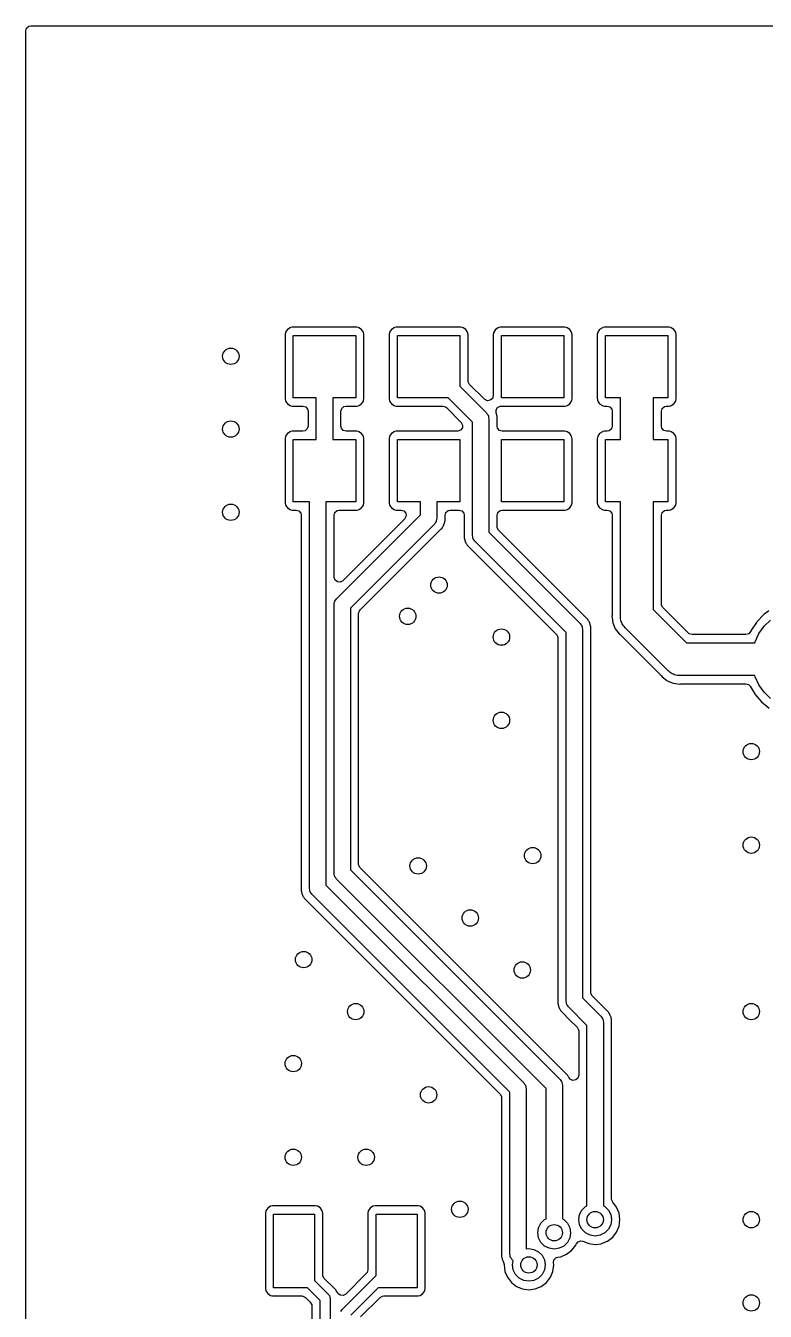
# Model space of a CAD drawing. Extents: x 0 to 2.91, y 0 to 4.33.
# Drawn here: x 0.003 to 0.713, y 3.093 to 4.329 of the extents above; entities that cross this region are included whole.
import ezdxf

# ---------------------------------------------------------------- set-up
doc = ezdxf.new("R2010")
doc.units = 0
doc.header["$MEASUREMENT"] = 0
doc.layers.add('BLACK', color=7, linetype='CONTINUOUS')

msp = doc.modelspace()

# ---------------------------------------------------------------- linework, layer by layer
at = {"layer": 'BLACK', "linetype": 'CONTINUOUS'}
for p, q in [((0.002953, 4.3237), (0.00374, 4.32638)), ((0.00374, 4.32638), (0.005853, 4.32821)), ((0.005853, 4.32821), (0.007913, 4.32866)), ((0.007913, 4.32866), (1.48815, 4.32866)), ((0.002953, 0.008819), (0.002953, 4.3237)), ((0.252564, 4.03399), (0.252106, 4.03168)), ((0.252106, 4.03168), (0.252106, 3.97013)), ((0.254309, 4.0366), (0.252564, 4.03399)), ((0.25692, 4.03834), (0.254309, 4.0366)), ((0.257399, 4.03844), (0.25692, 4.03834)), ((0.258984, 4.03875), (0.257399, 4.03844)), ((0.257399, 4.03844), (0.257399, 4.03844)), ((0.259223, 4.0388), (0.258984, 4.03875)), ((0.320777, 4.0388), (0.259223, 4.0388)), ((0.26, 3.97091), (0.26, 4.03091)), ((0.26, 4.03091), (0.32, 4.03091)), ((0.32, 4.03091), (0.32, 3.97091)), ((0.321016, 4.03875), (0.320777, 4.0388)), ((0.322601, 4.03844), (0.321016, 4.03875)), ((0.32308, 4.03834), (0.322601, 4.03844)), ((0.322601, 4.03844), (0.322601, 4.03844)), ((0.325691, 4.0366), (0.32308, 4.03834)), ((0.327436, 4.03399), (0.325691, 4.0366)), ((0.327894, 4.03168), (0.327436, 4.03399)), ((0.327894, 3.97013), (0.327894, 4.03168)), ((0.352564, 4.03399), (0.352106, 4.03168)), ((0.352106, 4.03168), (0.352106, 3.97013)), ((0.354309, 4.0366), (0.352564, 4.03399)), ((0.35692, 4.03834), (0.354309, 4.0366)), ((0.357399, 4.03844), (0.35692, 4.03834)), ((0.358984, 4.03875), (0.357399, 4.03844)), ((0.357399, 4.03844), (0.357399, 4.03844)), ((0.359223, 4.0388), (0.358984, 4.03875)), ((0.420777, 4.0388), (0.359223, 4.0388)), ((0.36, 3.97091), (0.36, 4.03091)), ((0.36, 4.03091), (0.42, 4.03091)), ((0.42, 4.03091), (0.42, 3.98204)), ((0.421016, 4.03875), (0.420777, 4.0388)), ((0.422601, 4.03844), (0.421016, 4.03875)), ((0.42308, 4.03834), (0.422601, 4.03844)), ((0.422601, 4.03844), (0.422601, 4.03844)), ((0.425691, 4.0366), (0.42308, 4.03834)), ((0.427436, 4.03399), (0.425691, 4.0366)), ((0.427894, 4.03168), (0.427436, 4.03399)), ((0.427894, 3.98737), (0.427894, 4.03168)), ((0.452564, 4.03399), (0.452106, 4.03168)), ((0.452106, 4.03168), (0.452106, 3.97307)), ((0.454309, 4.0366), (0.452564, 4.03399)), ((0.45692, 4.03834), (0.454309, 4.0366)), ((0.457399, 4.03844), (0.45692, 4.03834)), ((0.458984, 4.03875), (0.457399, 4.03844)), ((0.457399, 4.03844), (0.457399, 4.03844)), ((0.459223, 4.0388), (0.458984, 4.03875)), ((0.520777, 4.0388), (0.459223, 4.0388)), ((0.46, 3.97091), (0.46, 4.03091)), ((0.46, 4.03091), (0.52, 4.03091)), ((0.52, 4.03091), (0.52, 3.97091)), ((0.521016, 4.03875), (0.520777, 4.0388)), ((0.522601, 4.03844), (0.521016, 4.03875)), ((0.52308, 4.03834), (0.522601, 4.03844)), ((0.522601, 4.03844), (0.522601, 4.03844)), ((0.525691, 4.0366), (0.52308, 4.03834)), ((0.527436, 4.03399), (0.525691, 4.0366)), ((0.527894, 4.03168), (0.527436, 4.03399)), ((0.527894, 3.97013), (0.527894, 4.03168)), ((0.552564, 4.03399), (0.552106, 4.03168)), ((0.552106, 4.03168), (0.552106, 3.97013)), ((0.554309, 4.0366), (0.552564, 4.03399)), ((0.55692, 4.03834), (0.554309, 4.0366)), ((0.557399, 4.03844), (0.55692, 4.03834)), ((0.558984, 4.03875), (0.557399, 4.03844)), ((0.557399, 4.03844), (0.557399, 4.03844)), ((0.559223, 4.0388), (0.558984, 4.03875)), ((0.620777, 4.0388), (0.559223, 4.0388)), ((0.56, 3.97091), (0.56, 4.03091)), ((0.56, 4.03091), (0.62, 4.03091)), ((0.62, 4.03091), (0.62, 3.97091)), ((0.621016, 4.03875), (0.620777, 4.0388)), ((0.622601, 4.03844), (0.621016, 4.03875)), ((0.62308, 4.03834), (0.622601, 4.03844)), ((0.622601, 4.03844), (0.622601, 4.03844)), ((0.625691, 4.0366), (0.62308, 4.03834)), ((0.627436, 4.03399), (0.625691, 4.0366)), ((0.627894, 4.03168), (0.627436, 4.03399)), ((0.627894, 3.97013), (0.627894, 4.03168)), ((0.42, 3.98204), (0.445577, 3.95646)), ((0.428007, 3.98631), (0.427894, 3.98737)), ((0.429347, 3.98386), (0.428007, 3.98631)), ((0.443638, 3.96957), (0.429347, 3.98386)), ((0.252106, 3.97013), (0.252154, 3.96989)), ((0.252154, 3.96989), (0.252418, 3.96856)), ((0.252418, 3.96856), (0.252564, 3.96783)), ((0.252564, 3.96783), (0.254309, 3.96521)), ((0.282126, 3.97091), (0.26, 3.97091)), ((0.282126, 3.93091), (0.282126, 3.97091)), ((0.32, 3.97091), (0.297874, 3.97091)), ((0.297874, 3.97091), (0.297874, 3.93091)), ((0.325691, 3.96521), (0.327436, 3.96783)), ((0.327436, 3.96783), (0.327582, 3.96856)), ((0.327582, 3.96856), (0.327846, 3.96989)), ((0.327846, 3.96989), (0.327894, 3.97013)), ((0.352106, 3.97013), (0.352154, 3.96989)), ((0.352154, 3.96989), (0.352418, 3.96856)), ((0.352418, 3.96856), (0.352564, 3.96783)), ((0.352564, 3.96783), (0.354309, 3.96521)), ((0.408864, 3.97091), (0.36, 3.97091)), ((0.432126, 3.94764), (0.408864, 3.97091)), ((0.443897, 3.96933), (0.443638, 3.96957)), ((0.44644, 3.96816), (0.443897, 3.96933)), ((0.449206, 3.96856), (0.44644, 3.96816)), ((0.451319, 3.97039), (0.449206, 3.96856)), ((0.452106, 3.97307), (0.451319, 3.97039)), ((0.52, 3.97091), (0.46, 3.97091)), ((0.525691, 3.96521), (0.527436, 3.96783)), ((0.527436, 3.96783), (0.527582, 3.96856)), ((0.527582, 3.96856), (0.527846, 3.96989)), ((0.527846, 3.96989), (0.527894, 3.97013)), ((0.552106, 3.97013), (0.552154, 3.96989)), ((0.552154, 3.96989), (0.552418, 3.96856)), ((0.552418, 3.96856), (0.552564, 3.96783)), ((0.552564, 3.96783), (0.554309, 3.96521)), ((0.574252, 3.97091), (0.56, 3.97091)), ((0.574252, 3.93091), (0.574252, 3.97091)), ((0.62, 3.97091), (0.605748, 3.97091)), ((0.605748, 3.97091), (0.605748, 3.93091)), ((0.625691, 3.96521), (0.627436, 3.96783)), ((0.627436, 3.96783), (0.627582, 3.96856)), ((0.627582, 3.96856), (0.627846, 3.96989)), ((0.627846, 3.96989), (0.627894, 3.97013)), ((0.254309, 3.96521), (0.25692, 3.96347)), ((0.25692, 3.96347), (0.257399, 3.96337)), ((0.257399, 3.96337), (0.257399, 3.96337)), ((0.257399, 3.96337), (0.258984, 3.96306)), ((0.258984, 3.96306), (0.259223, 3.96301)), ((0.259223, 3.96301), (0.269272, 3.96301)), ((0.269272, 3.96301), (0.271954, 3.96222)), ((0.271954, 3.96222), (0.273784, 3.96011)), ((0.273784, 3.96011), (0.274232, 3.95805)), ((0.274232, 3.95805), (0.274232, 3.94376)), ((0.305768, 3.95805), (0.306555, 3.96073)), ((0.305768, 3.94376), (0.305768, 3.95805)), ((0.306555, 3.96073), (0.308668, 3.96256)), ((0.308668, 3.96256), (0.310728, 3.96301)), ((0.310728, 3.96301), (0.320777, 3.96301)), ((0.320777, 3.96301), (0.321016, 3.96306)), ((0.321016, 3.96306), (0.322601, 3.96337)), ((0.322601, 3.96337), (0.32308, 3.96347)), ((0.322601, 3.96337), (0.322601, 3.96337)), ((0.32308, 3.96347), (0.325691, 3.96521)), ((0.354309, 3.96521), (0.35692, 3.96347)), ((0.35692, 3.96347), (0.357399, 3.96337)), ((0.357399, 3.96337), (0.357399, 3.96337)), ((0.357399, 3.96337), (0.358984, 3.96306)), ((0.358984, 3.96306), (0.359223, 3.96301)), ((0.359223, 3.96301), (0.40354, 3.96301)), ((0.40354, 3.96301), (0.406222, 3.96222)), ((0.406222, 3.96222), (0.407048, 3.96156)), ((0.407048, 3.96156), (0.421339, 3.94727)), ((0.445577, 3.95646), (0.446276, 3.95535)), ((0.446276, 3.95535), (0.447095, 3.95432)), ((0.454818, 3.95931), (0.456261, 3.96171)), ((0.454898, 3.95652), (0.454818, 3.95931)), ((0.455006, 3.95619), (0.454898, 3.95652)), ((0.455183, 3.95584), (0.455006, 3.95619)), ((0.455244, 3.95545), (0.455183, 3.95584)), ((0.455318, 3.95498), (0.455244, 3.95545)), ((0.455244, 3.95545), (0.455244, 3.95545)), ((0.4555, 3.95423), (0.455318, 3.95498)), ((0.456261, 3.96171), (0.45877, 3.96294)), ((0.45877, 3.96294), (0.459616, 3.96301)), ((0.459616, 3.96301), (0.520777, 3.96301)), ((0.520777, 3.96301), (0.521016, 3.96306)), ((0.521016, 3.96306), (0.522601, 3.96337)), ((0.522601, 3.96337), (0.52308, 3.96347)), ((0.522601, 3.96337), (0.522601, 3.96337)), ((0.52308, 3.96347), (0.525691, 3.96521)), ((0.554309, 3.96521), (0.55692, 3.96347)), ((0.55692, 3.96347), (0.557399, 3.96337)), ((0.557399, 3.96337), (0.557399, 3.96337)), ((0.557399, 3.96337), (0.558984, 3.96306)), ((0.558984, 3.96306), (0.559223, 3.96301)), ((0.559223, 3.96301), (0.561398, 3.96301)), ((0.561398, 3.96301), (0.56408, 3.96222)), ((0.56408, 3.96222), (0.56591, 3.96011)), ((0.56591, 3.96011), (0.566358, 3.95805)), ((0.566358, 3.95805), (0.566358, 3.94376)), ((0.613642, 3.95805), (0.614429, 3.96073)), ((0.613642, 3.94376), (0.613642, 3.95805)), ((0.614429, 3.96073), (0.616542, 3.96256)), ((0.616542, 3.96256), (0.618602, 3.96301)), ((0.618602, 3.96301), (0.620777, 3.96301)), ((0.620777, 3.96301), (0.621016, 3.96306)), ((0.621016, 3.96306), (0.622601, 3.96337)), ((0.622601, 3.96337), (0.62308, 3.96347)), ((0.622601, 3.96337), (0.622601, 3.96337)), ((0.62308, 3.96347), (0.625691, 3.96521)), ((0.274232, 3.94376), (0.273445, 3.94108)), ((0.306216, 3.9417), (0.305768, 3.94376)), ((0.421339, 3.94727), (0.422679, 3.94481)), ((0.422679, 3.94481), (0.422479, 3.94203)), ((0.432126, 3.83856), (0.432126, 3.94764)), ((0.447095, 3.95432), (0.447196, 3.95388)), ((0.447196, 3.95388), (0.447436, 3.9535)), ((0.447436, 3.9535), (0.447582, 3.95219)), ((0.447582, 3.95219), (0.447874, 3.95091)), ((0.447874, 3.95091), (0.447874, 3.84183)), ((0.455647, 3.95377), (0.4555, 3.95423)), ((0.455768, 3.9534), (0.455647, 3.95377)), ((0.455647, 3.95377), (0.455647, 3.95377)), ((0.455768, 3.95215), (0.455768, 3.9534)), ((0.455768, 3.94376), (0.455768, 3.95215)), ((0.455768, 3.95215), (0.455768, 3.95215)), ((0.456216, 3.9417), (0.455768, 3.94376)), ((0.566358, 3.94376), (0.565571, 3.94108)), ((0.61409, 3.9417), (0.613642, 3.94376)), ((0.252564, 3.93399), (0.252106, 3.93168)), ((0.252106, 3.93168), (0.252106, 3.87013)), ((0.254309, 3.9366), (0.252564, 3.93399)), ((0.25692, 3.93834), (0.254309, 3.9366)), ((0.257399, 3.93844), (0.25692, 3.93834)), ((0.258984, 3.93875), (0.257399, 3.93844)), ((0.257399, 3.93844), (0.257399, 3.93844)), ((0.259223, 3.9388), (0.258984, 3.93875)), ((0.269272, 3.9388), (0.259223, 3.9388)), ((0.26, 3.87091), (0.26, 3.93091)), ((0.26, 3.93091), (0.282126, 3.93091)), ((0.271332, 3.93925), (0.269272, 3.9388)), ((0.273445, 3.94108), (0.271332, 3.93925)), ((0.297874, 3.93091), (0.32, 3.93091)), ((0.308046, 3.93959), (0.306216, 3.9417)), ((0.310728, 3.9388), (0.308046, 3.93959)), ((0.320777, 3.9388), (0.310728, 3.9388)), ((0.32, 3.93091), (0.32, 3.87091)), ((0.321016, 3.93875), (0.320777, 3.9388)), ((0.322601, 3.93844), (0.321016, 3.93875)), ((0.32308, 3.93834), (0.322601, 3.93844)), ((0.322601, 3.93844), (0.322601, 3.93844)), ((0.325691, 3.9366), (0.32308, 3.93834)), ((0.327436, 3.93399), (0.325691, 3.9366)), ((0.327894, 3.93168), (0.327436, 3.93399)), ((0.327894, 3.87013), (0.327894, 3.93168)), ((0.352564, 3.93399), (0.352106, 3.93168)), ((0.352106, 3.93168), (0.352106, 3.87013)), ((0.354309, 3.9366), (0.352564, 3.93399)), ((0.35692, 3.93834), (0.354309, 3.9366)), ((0.357399, 3.93844), (0.35692, 3.93834)), ((0.358984, 3.93875), (0.357399, 3.93844)), ((0.357399, 3.93844), (0.357399, 3.93844)), ((0.359223, 3.9388), (0.358984, 3.93875)), ((0.417831, 3.9388), (0.359223, 3.9388)), ((0.36, 3.87091), (0.36, 3.93091)), ((0.36, 3.93091), (0.42, 3.93091)), ((0.418185, 3.93881), (0.417831, 3.9388)), ((0.420804, 3.93979), (0.418185, 3.93881)), ((0.42, 3.93091), (0.42, 3.87091)), ((0.422479, 3.94203), (0.420804, 3.93979)), ((0.458046, 3.93959), (0.456216, 3.9417)), ((0.460728, 3.9388), (0.458046, 3.93959)), ((0.46, 3.87091), (0.46, 3.93091)), ((0.46, 3.93091), (0.52, 3.93091)), ((0.520777, 3.9388), (0.460728, 3.9388)), ((0.52, 3.93091), (0.52, 3.87091)), ((0.521016, 3.93875), (0.520777, 3.9388)), ((0.522601, 3.93844), (0.521016, 3.93875)), ((0.52308, 3.93834), (0.522601, 3.93844)), ((0.522601, 3.93844), (0.522601, 3.93844)), ((0.525691, 3.9366), (0.52308, 3.93834)), ((0.527436, 3.93399), (0.525691, 3.9366)), ((0.527894, 3.93168), (0.527436, 3.93399)), ((0.527894, 3.87013), (0.527894, 3.93168)), ((0.552564, 3.93399), (0.552106, 3.93168)), ((0.552106, 3.93168), (0.552106, 3.87013)), ((0.554309, 3.9366), (0.552564, 3.93399)), ((0.55692, 3.93834), (0.554309, 3.9366)), ((0.557399, 3.93844), (0.55692, 3.93834)), ((0.558984, 3.93875), (0.557399, 3.93844)), ((0.557399, 3.93844), (0.557399, 3.93844)), ((0.559223, 3.9388), (0.558984, 3.93875)), ((0.561398, 3.9388), (0.559223, 3.9388)), ((0.56, 3.87091), (0.56, 3.93091)), ((0.56, 3.93091), (0.574252, 3.93091)), ((0.563458, 3.93925), (0.561398, 3.9388)), ((0.565571, 3.94108), (0.563458, 3.93925)), ((0.605748, 3.93091), (0.62, 3.93091)), ((0.61592, 3.93959), (0.61409, 3.9417)), ((0.618602, 3.9388), (0.61592, 3.93959)), ((0.620777, 3.9388), (0.618602, 3.9388)), ((0.62, 3.93091), (0.62, 3.87091)), ((0.621016, 3.93875), (0.620777, 3.9388)), ((0.622601, 3.93844), (0.621016, 3.93875)), ((0.62308, 3.93834), (0.622601, 3.93844)), ((0.622601, 3.93844), (0.622601, 3.93844)), ((0.625691, 3.9366), (0.62308, 3.93834)), ((0.627436, 3.93399), (0.625691, 3.9366)), ((0.627894, 3.93168), (0.627436, 3.93399)), ((0.627894, 3.87013), (0.627894, 3.93168)), ((0.252106, 3.87013), (0.252564, 3.86783)), ((0.275512, 3.87091), (0.26, 3.87091)), ((0.275512, 3.49921), (0.275512, 3.87091)), ((0.32, 3.87091), (0.29126, 3.87091)), ((0.29126, 3.87091), (0.29126, 3.50247)), ((0.327436, 3.86783), (0.327894, 3.87013)), ((0.352106, 3.87013), (0.352564, 3.86783)), ((0.382126, 3.87091), (0.36, 3.87091)), ((0.382126, 3.85842), (0.382126, 3.87091)), ((0.42, 3.87091), (0.397874, 3.87091)), ((0.397874, 3.87091), (0.397874, 3.85514)), ((0.52, 3.87091), (0.46, 3.87091)), ((0.527436, 3.86783), (0.527894, 3.87013)), ((0.552106, 3.87013), (0.552564, 3.86783)), ((0.574252, 3.87091), (0.56, 3.87091)), ((0.574252, 3.76091), (0.574252, 3.87091)), ((0.62, 3.87091), (0.605748, 3.87091)), ((0.605748, 3.87091), (0.605748, 3.76743)), ((0.627436, 3.86783), (0.627894, 3.87013)), ((0.252564, 3.86783), (0.254309, 3.86521)), ((0.254309, 3.86521), (0.25692, 3.86347)), ((0.25692, 3.86347), (0.257399, 3.86337)), ((0.257399, 3.86337), (0.257399, 3.86337)), ((0.257399, 3.86337), (0.258984, 3.86306)), ((0.258984, 3.86306), (0.259223, 3.86301)), ((0.259223, 3.86301), (0.262657, 3.86301)), ((0.262657, 3.86301), (0.265339, 3.86222)), ((0.265339, 3.86222), (0.26717, 3.86011)), ((0.26717, 3.86011), (0.267618, 3.85805)), ((0.267618, 3.85805), (0.267618, 3.49671)), ((0.299153, 3.85805), (0.299941, 3.86073)), ((0.299153, 3.79859), (0.299153, 3.85805)), ((0.299941, 3.86073), (0.302053, 3.86256)), ((0.30144, 3.77773), (0.382126, 3.85842)), ((0.302053, 3.86256), (0.304114, 3.86301)), ((0.304114, 3.86301), (0.320777, 3.86301)), ((0.320777, 3.86301), (0.321016, 3.86306)), ((0.321016, 3.86306), (0.322601, 3.86337)), ((0.322601, 3.86337), (0.32308, 3.86347)), ((0.322601, 3.86337), (0.322601, 3.86337)), ((0.32308, 3.86347), (0.325691, 3.86521)), ((0.325691, 3.86521), (0.327436, 3.86783)), ((0.352564, 3.86783), (0.354309, 3.86521)), ((0.354309, 3.86521), (0.35692, 3.86347)), ((0.35692, 3.86347), (0.357399, 3.86337)), ((0.357399, 3.86337), (0.357399, 3.86337)), ((0.357399, 3.86337), (0.358984, 3.86306)), ((0.358984, 3.86306), (0.359223, 3.86301)), ((0.359223, 3.86301), (0.363579, 3.86301)), ((0.363579, 3.86301), (0.366261, 3.86222)), ((0.366261, 3.86222), (0.368092, 3.86011)), ((0.36849, 3.85735), (0.367328, 3.8548)), ((0.368092, 3.86011), (0.36849, 3.85735)), ((0.405768, 3.85805), (0.406555, 3.86073)), ((0.405768, 3.85266), (0.405768, 3.85805)), ((0.406555, 3.86073), (0.408668, 3.86256)), ((0.408668, 3.86256), (0.410728, 3.86301)), ((0.410728, 3.86301), (0.419272, 3.86301)), ((0.419272, 3.86301), (0.421954, 3.86222)), ((0.421954, 3.86222), (0.423784, 3.86011)), ((0.423784, 3.86011), (0.424232, 3.85805)), ((0.424232, 3.85805), (0.424232, 3.83607)), ((0.455768, 3.85805), (0.456555, 3.86073)), ((0.455768, 3.84715), (0.455768, 3.85805)), ((0.456555, 3.86073), (0.458668, 3.86256)), ((0.458668, 3.86256), (0.460728, 3.86301)), ((0.460728, 3.86301), (0.520777, 3.86301)), ((0.520777, 3.86301), (0.521016, 3.86306)), ((0.521016, 3.86306), (0.522601, 3.86337)), ((0.522601, 3.86337), (0.52308, 3.86347)), ((0.522601, 3.86337), (0.522601, 3.86337)), ((0.52308, 3.86347), (0.525691, 3.86521)), ((0.525691, 3.86521), (0.527436, 3.86783)), ((0.552564, 3.86783), (0.554309, 3.86521)), ((0.554309, 3.86521), (0.55692, 3.86347)), ((0.55692, 3.86347), (0.557399, 3.86337)), ((0.557399, 3.86337), (0.557399, 3.86337)), ((0.557399, 3.86337), (0.558984, 3.86306)), ((0.558984, 3.86306), (0.559223, 3.86301)), ((0.559223, 3.86301), (0.561398, 3.86301)), ((0.561398, 3.86301), (0.56408, 3.86222)), ((0.56408, 3.86222), (0.56591, 3.86011)), ((0.56591, 3.86011), (0.566358, 3.85805)), ((0.566358, 3.85805), (0.566358, 3.76278)), ((0.613642, 3.85805), (0.614429, 3.86073)), ((0.613642, 3.77275), (0.613642, 3.85805)), ((0.614429, 3.86073), (0.616542, 3.86256)), ((0.616542, 3.86256), (0.618602, 3.86301)), ((0.618602, 3.86301), (0.620777, 3.86301)), ((0.620777, 3.86301), (0.621016, 3.86306)), ((0.621016, 3.86306), (0.622601, 3.86337)), ((0.622601, 3.86337), (0.62308, 3.86347)), ((0.622601, 3.86337), (0.622601, 3.86337)), ((0.62308, 3.86347), (0.625691, 3.86521)), ((0.625691, 3.86521), (0.627436, 3.86783)), ((0.367087, 3.85454), (0.307622, 3.79508)), ((0.395568, 3.84959), (0.314882, 3.7689)), ((0.324229, 3.76709), (0.402027, 3.84489)), ((0.367328, 3.8548), (0.367087, 3.85454)), ((0.396268, 3.8507), (0.395568, 3.84959)), ((0.397089, 3.85173), (0.396268, 3.8507)), ((0.397191, 3.85217), (0.397089, 3.85173)), ((0.397431, 3.85256), (0.397191, 3.85217)), ((0.397579, 3.85386), (0.397431, 3.85256)), ((0.397874, 3.85514), (0.397579, 3.85386)), ((0.402027, 3.84489), (0.402915, 3.84577)), ((0.402027, 3.84489), (0.402027, 3.84489)), ((0.402915, 3.84577), (0.403308, 3.84655)), ((0.403308, 3.84655), (0.403715, 3.84721)), ((0.403715, 3.84721), (0.404224, 3.84791)), ((0.404224, 3.84791), (0.404492, 3.84873)), ((0.404492, 3.84873), (0.40479, 3.84945)), ((0.40479, 3.84945), (0.405006, 3.84988)), ((0.405006, 3.84988), (0.405183, 3.85022)), ((0.405006, 3.84988), (0.405006, 3.84988)), ((0.405183, 3.85022), (0.405318, 3.85108)), ((0.405318, 3.85108), (0.4055, 3.85184)), ((0.4055, 3.85184), (0.405647, 3.85229)), ((0.405647, 3.85229), (0.405768, 3.85266)), ((0.405647, 3.85229), (0.405647, 3.85229)), ((0.455881, 3.8461), (0.455768, 3.84715)), ((0.457221, 3.84364), (0.455881, 3.8461)), ((0.539384, 3.76148), (0.457221, 3.84364)), ((0.424232, 3.83607), (0.424353, 3.8357)), ((0.424353, 3.8357), (0.424353, 3.8357)), ((0.424353, 3.8357), (0.4245, 3.83524)), ((0.4245, 3.83524), (0.424682, 3.83449)), ((0.424682, 3.83449), (0.424817, 3.83363)), ((0.424817, 3.83363), (0.424994, 3.83328)), ((0.424994, 3.83328), (0.424994, 3.83328)), ((0.424994, 3.83328), (0.42521, 3.83286)), ((0.42521, 3.83286), (0.425508, 3.83214)), ((0.425508, 3.83214), (0.425776, 3.83132)), ((0.425776, 3.83132), (0.426285, 3.83062)), ((0.432418, 3.83728), (0.432126, 3.83856)), ((0.432564, 3.83598), (0.432418, 3.83728)), ((0.432804, 3.83559), (0.432564, 3.83598)), ((0.432905, 3.83515), (0.432804, 3.83559)), ((0.433724, 3.83412), (0.432905, 3.83515)), ((0.434423, 3.83301), (0.433724, 3.83412)), ((0.522126, 3.7453), (0.434423, 3.83301)), ((0.447874, 3.84183), (0.535577, 3.75412)), ((0.426285, 3.83062), (0.426692, 3.82995)), ((0.426692, 3.82995), (0.427085, 3.82918)), ((0.427085, 3.82918), (0.427973, 3.82829)), ((0.427973, 3.82829), (0.427973, 3.82829)), ((0.427973, 3.82829), (0.512779, 3.74349)), ((0.299166, 3.79823), (0.299153, 3.79859)), ((0.300143, 3.79561), (0.299166, 3.79823)), ((0.302381, 3.79394), (0.300143, 3.79561)), ((0.307622, 3.79508), (0.305169, 3.79374)), ((0.305169, 3.79374), (0.302381, 3.79394)), ((0.299134, 3.77218), (0.299429, 3.77346)), ((0.299134, 3.5139), (0.299134, 3.77218)), ((0.299429, 3.77346), (0.299577, 3.77477)), ((0.299577, 3.77477), (0.299818, 3.77515)), ((0.299818, 3.77515), (0.299919, 3.77559)), ((0.299919, 3.77559), (0.300741, 3.77662)), ((0.300741, 3.77662), (0.30144, 3.77773)), ((0.613755, 3.7717), (0.613642, 3.77275)), ((0.615095, 3.76925), (0.613755, 3.7717)), ((0.314882, 3.7689), (0.314882, 3.51716)), ((0.322776, 3.76358), (0.323563, 3.76626)), ((0.322776, 3.52248), (0.322776, 3.76358)), ((0.323563, 3.76626), (0.324229, 3.76709)), ((0.542915, 3.75795), (0.539384, 3.76148)), ((0.543093, 3.7576), (0.542915, 3.75795)), ((0.543309, 3.75718), (0.543093, 3.7576)), ((0.543093, 3.7576), (0.543093, 3.7576)), ((0.543715, 3.75651), (0.543309, 3.75718)), ((0.566316, 3.76213), (0.566154, 3.76091)), ((0.566154, 3.76091), (0.566358, 3.75936)), ((0.566358, 3.76278), (0.566316, 3.76213)), ((0.566358, 3.75936), (0.566967, 3.75473)), ((0.574446, 3.75968), (0.574252, 3.76091)), ((0.574446, 3.75844), (0.574446, 3.75968)), ((0.574829, 3.75726), (0.574446, 3.75844)), ((0.575023, 3.75604), (0.574829, 3.75726)), ((0.605748, 3.76743), (0.637783, 3.73539)), ((0.6396, 3.74474), (0.615095, 3.76925)), ((0.711956, 3.7625), (0.705468, 3.75571)), ((0.716971, 3.76626), (0.711956, 3.7625)), ((0.712301, 3.75128), (0.718367, 3.75734)), ((0.522126, 3.39091), (0.522126, 3.7453)), ((0.535577, 3.75412), (0.536276, 3.75301)), ((0.536276, 3.75301), (0.537095, 3.75198)), ((0.537095, 3.75198), (0.537196, 3.75154)), ((0.537196, 3.75154), (0.537436, 3.75115)), ((0.537436, 3.75115), (0.537582, 3.74985)), ((0.537582, 3.74985), (0.537874, 3.74856)), ((0.537874, 3.74856), (0.537874, 3.39417)), ((0.544224, 3.75581), (0.543715, 3.75651)), ((0.544492, 3.75499), (0.544224, 3.75581)), ((0.54479, 3.75427), (0.544492, 3.75499)), ((0.545006, 3.75385), (0.54479, 3.75427)), ((0.545183, 3.7535), (0.545006, 3.75385)), ((0.545006, 3.75385), (0.545006, 3.75385)), ((0.545244, 3.75311), (0.545183, 3.7535)), ((0.545318, 3.75264), (0.545244, 3.75311)), ((0.545244, 3.75311), (0.545244, 3.75311)), ((0.5455, 3.75189), (0.545318, 3.75264)), ((0.545647, 3.75143), (0.5455, 3.75189)), ((0.545768, 3.75106), (0.545647, 3.75143)), ((0.545647, 3.75143), (0.545647, 3.75143)), ((0.545768, 3.74981), (0.545768, 3.75106)), ((0.545768, 3.39949), (0.545768, 3.74981)), ((0.545768, 3.74981), (0.545768, 3.74981)), ((0.566967, 3.75473), (0.569349, 3.74898)), ((0.569349, 3.74898), (0.573139, 3.74404)), ((0.575585, 3.75493), (0.575023, 3.75604)), ((0.575968, 3.75376), (0.575585, 3.75493)), ((0.576697, 3.75275), (0.575968, 3.75376)), ((0.57726, 3.75165), (0.576697, 3.75275)), ((0.578136, 3.75077), (0.57726, 3.75165)), ((0.578864, 3.74977), (0.578136, 3.75077)), ((0.620124, 3.70851), (0.578864, 3.74977)), ((0.640425, 3.74407), (0.6396, 3.74474)), ((0.699345, 3.74616), (0.697502, 3.74406)), ((0.700176, 3.74795), (0.699345, 3.74616)), ((0.704978, 3.75499), (0.700176, 3.74795)), ((0.705353, 3.75554), (0.704978, 3.75499)), ((0.705468, 3.75571), (0.705353, 3.75554)), ((0.705353, 3.75554), (0.705353, 3.75554)), ((0.707381, 3.74425), (0.712301, 3.75128)), ((0.512779, 3.74349), (0.514119, 3.74103)), ((0.514119, 3.74103), (0.514232, 3.73998)), ((0.514232, 3.73998), (0.514232, 3.38841)), ((0.573139, 3.74404), (0.573396, 3.74385)), ((0.573396, 3.74385), (0.574121, 3.74329)), ((0.574121, 3.74329), (0.574609, 3.74286)), ((0.574609, 3.74286), (0.613217, 3.70425)), ((0.637783, 3.73539), (0.703465, 3.73539)), ((0.643107, 3.74329), (0.640425, 3.74407)), ((0.694846, 3.74329), (0.643107, 3.74329)), ((0.697502, 3.74406), (0.694846, 3.74329)), ((0.703465, 3.73539), (0.703755, 3.73648)), ((0.703755, 3.73648), (0.707381, 3.74425)), ((0.621127, 3.70778), (0.620124, 3.70851)), ((0.622003, 3.70691), (0.621127, 3.70778)), ((0.613217, 3.70425), (0.613644, 3.70377)), ((0.613644, 3.70377), (0.614398, 3.70278)), ((0.614398, 3.70278), (0.618506, 3.69963)), ((0.618506, 3.69963), (0.619337, 3.69899)), ((0.619337, 3.69899), (0.625088, 3.69661)), ((0.623108, 3.70634), (0.622003, 3.70691)), ((0.62411, 3.70561), (0.623108, 3.70634)), ((0.625289, 3.70523), (0.62411, 3.70561)), ((0.625088, 3.69661), (0.63126, 3.6958)), ((0.626393, 3.70467), (0.625289, 3.70523)), ((0.627617, 3.70447), (0.626393, 3.70467)), ((0.628796, 3.70409), (0.627617, 3.70447)), ((0.630036, 3.70409), (0.628796, 3.70409)), ((0.63126, 3.7039), (0.630036, 3.70409)), ((0.703465, 3.7039), (0.63126, 3.7039)), ((0.63126, 3.6958), (0.631582, 3.69584)), ((0.631582, 3.69584), (0.632487, 3.69596)), ((0.632487, 3.69596), (0.633135, 3.696)), ((0.633135, 3.696), (0.69473, 3.696)), ((0.69473, 3.696), (0.697412, 3.69522)), ((0.697412, 3.69522), (0.69896, 3.69364)), ((0.703755, 3.70281), (0.703465, 3.7039)), ((0.707381, 3.69504), (0.703755, 3.70281)), ((0.69896, 3.69364), (0.70376, 3.6858)), ((0.70376, 3.6858), (0.709908, 3.6787)), ((0.712301, 3.68801), (0.707381, 3.69504)), ((0.718367, 3.68195), (0.712301, 3.68801)), ((0.709908, 3.6787), (0.717133, 3.67271)), ((0.322889, 3.52143), (0.322776, 3.52248)), ((0.299427, 3.51262), (0.299134, 3.5139)), ((0.299572, 3.51131), (0.299427, 3.51262)), ((0.299812, 3.51092), (0.299572, 3.51131)), ((0.299913, 3.51048), (0.299812, 3.51092)), ((0.300733, 3.50945), (0.299913, 3.51048)), ((0.314882, 3.51716), (0.516291, 3.31575)), ((0.324229, 3.51898), (0.322889, 3.52143)), ((0.522741, 3.32046), (0.324229, 3.51898)), ((0.275804, 3.49793), (0.275512, 3.49921)), ((0.27595, 3.49662), (0.275804, 3.49793)), ((0.29126, 3.50247), (0.481422, 3.31231)), ((0.301431, 3.50834), (0.300733, 3.50945)), ((0.50284, 3.30693), (0.301431, 3.50834)), ((0.267618, 3.49671), (0.267739, 3.49634)), ((0.267739, 3.49634), (0.267739, 3.49634)), ((0.267739, 3.49634), (0.267886, 3.49589)), ((0.267886, 3.49589), (0.268067, 3.49513)), ((0.268067, 3.49513), (0.268203, 3.49428)), ((0.268203, 3.49428), (0.26838, 3.49393)), ((0.26838, 3.49393), (0.26838, 3.49393)), ((0.26838, 3.49393), (0.268596, 3.4935)), ((0.268596, 3.4935), (0.268894, 3.49279)), ((0.268894, 3.49279), (0.269161, 3.49196)), ((0.269161, 3.49196), (0.269671, 3.49126)), ((0.269671, 3.49126), (0.270077, 3.4906)), ((0.270077, 3.4906), (0.27047, 3.48983)), ((0.27047, 3.48983), (0.271359, 3.48894)), ((0.271359, 3.48894), (0.271359, 3.48894)), ((0.271359, 3.48894), (0.458624, 3.30167)), ((0.27619, 3.49624), (0.27595, 3.49662)), ((0.276291, 3.49579), (0.27619, 3.49624)), ((0.27711, 3.49477), (0.276291, 3.49579)), ((0.277808, 3.49365), (0.27711, 3.49477)), ((0.467971, 3.30349), (0.277808, 3.49365)), ((0.545881, 3.39844), (0.545768, 3.39949)), ((0.514232, 3.38841), (0.514353, 3.38804)), ((0.514353, 3.38804), (0.514353, 3.38804)), ((0.514353, 3.38804), (0.5145, 3.38758)), ((0.5145, 3.38758), (0.514682, 3.38683)), ((0.514682, 3.38683), (0.514817, 3.38597)), ((0.522418, 3.38962), (0.522126, 3.39091)), ((0.522564, 3.38832), (0.522418, 3.38962)), ((0.522804, 3.38793), (0.522564, 3.38832)), ((0.522905, 3.38749), (0.522804, 3.38793)), ((0.523724, 3.38646), (0.522905, 3.38749)), ((0.524423, 3.38535), (0.523724, 3.38646)), ((0.537874, 3.39417), (0.555578, 3.37646)), ((0.547221, 3.39598), (0.545881, 3.39844)), ((0.550577, 3.39263), (0.547221, 3.39598)), ((0.562915, 3.38029), (0.550577, 3.39263)), ((0.514817, 3.38597), (0.514994, 3.38562)), ((0.514994, 3.38562), (0.514994, 3.38562)), ((0.514994, 3.38562), (0.51521, 3.3852)), ((0.51521, 3.3852), (0.515508, 3.38448)), ((0.515508, 3.38448), (0.515776, 3.38366)), ((0.515776, 3.38366), (0.516285, 3.38296)), ((0.516285, 3.38296), (0.516692, 3.38229)), ((0.516692, 3.38229), (0.517085, 3.38152)), ((0.517085, 3.38152), (0.517973, 3.38063)), ((0.517973, 3.38063), (0.517973, 3.38063)), ((0.517973, 3.38063), (0.525819, 3.37279)), ((0.542126, 3.36764), (0.524423, 3.38535)), ((0.555578, 3.37646), (0.556276, 3.37535)), ((0.556276, 3.37535), (0.557095, 3.37432)), ((0.557095, 3.37432), (0.557196, 3.37388)), ((0.557196, 3.37388), (0.557436, 3.3735)), ((0.563093, 3.37994), (0.562915, 3.38029)), ((0.563309, 3.37952), (0.563093, 3.37994)), ((0.563093, 3.37994), (0.563093, 3.37994)), ((0.563715, 3.37885), (0.563309, 3.37952)), ((0.564224, 3.37815), (0.563715, 3.37885)), ((0.564492, 3.37733), (0.564224, 3.37815)), ((0.56479, 3.37661), (0.564492, 3.37733)), ((0.565006, 3.37619), (0.56479, 3.37661)), ((0.565183, 3.37584), (0.565006, 3.37619)), ((0.565006, 3.37619), (0.565006, 3.37619)), ((0.565244, 3.37545), (0.565183, 3.37584)), ((0.565319, 3.37498), (0.565244, 3.37545)), ((0.565244, 3.37545), (0.565244, 3.37545)), ((0.5655, 3.37423), (0.565319, 3.37498)), ((0.565647, 3.37377), (0.5655, 3.37423)), ((0.525819, 3.37279), (0.532779, 3.36583)), ((0.532779, 3.36583), (0.534119, 3.36337)), ((0.534119, 3.36337), (0.534232, 3.36232)), ((0.534232, 3.36232), (0.534232, 3.31973)), ((0.542126, 3.19435), (0.542126, 3.36764)), ((0.557436, 3.3735), (0.557582, 3.37219)), ((0.557582, 3.37219), (0.557874, 3.37091)), ((0.557874, 3.37091), (0.557874, 3.19435)), ((0.565768, 3.3734), (0.565647, 3.37377)), ((0.565647, 3.37377), (0.565647, 3.37377)), ((0.565768, 3.37215), (0.565768, 3.3734)), ((0.565768, 3.20086), (0.565768, 3.37215)), ((0.565768, 3.37215), (0.565768, 3.37215)), ((0.481422, 3.31231), (0.48212, 3.31119)), ((0.516291, 3.31575), (0.516989, 3.31463)), ((0.516989, 3.31463), (0.517809, 3.31361)), ((0.517809, 3.31361), (0.51791, 3.31316)), ((0.51791, 3.31316), (0.51815, 3.31278)), ((0.51815, 3.31278), (0.518295, 3.31147)), ((0.523629, 3.31958), (0.522741, 3.32046)), ((0.522741, 3.32046), (0.522741, 3.32046)), ((0.523807, 3.31923), (0.523629, 3.31958)), ((0.524022, 3.3188), (0.523807, 3.31923)), ((0.523807, 3.31923), (0.523807, 3.31923)), ((0.524429, 3.31814), (0.524022, 3.3188)), ((0.524938, 3.31744), (0.524429, 3.31814)), ((0.52498, 3.31731), (0.524938, 3.31744)), ((0.526023, 3.31598), (0.52498, 3.31731)), ((0.528566, 3.31482), (0.526023, 3.31598)), ((0.531332, 3.31521), (0.528566, 3.31482)), ((0.533445, 3.31704), (0.531332, 3.31521)), ((0.534232, 3.31973), (0.533445, 3.31704)), ((0.458624, 3.30167), (0.459964, 3.29922)), ((0.467971, 3.14791), (0.467971, 3.30349)), ((0.48212, 3.31119), (0.48294, 3.31017)), ((0.48294, 3.31017), (0.483041, 3.30972)), ((0.483041, 3.30972), (0.483281, 3.30934)), ((0.483281, 3.30934), (0.483426, 3.30803)), ((0.483426, 3.30803), (0.483719, 3.30675)), ((0.483719, 3.30675), (0.483719, 3.15273)), ((0.50284, 3.18177), (0.50284, 3.30693)), ((0.518295, 3.31147), (0.518588, 3.31019)), ((0.518588, 3.31019), (0.518588, 3.18177)), ((0.459964, 3.29922), (0.460077, 3.29816)), ((0.460077, 3.29816), (0.460077, 3.14541)), ((0.565881, 3.1998), (0.565768, 3.20086)), ((0.233667, 3.18942), (0.233209, 3.18712)), ((0.235411, 3.19203), (0.233667, 3.18942)), ((0.238022, 3.19377), (0.235411, 3.19203)), ((0.238501, 3.19387), (0.238022, 3.19377)), ((0.238502, 3.19387), (0.238501, 3.19387)), ((0.240086, 3.19418), (0.238502, 3.19387)), ((0.240325, 3.19423), (0.240086, 3.19418)), ((0.28125, 3.19423), (0.240325, 3.19423)), ((0.281489, 3.19418), (0.28125, 3.19423)), ((0.283073, 3.19387), (0.281489, 3.19418)), ((0.283552, 3.19377), (0.283073, 3.19387)), ((0.283073, 3.19387), (0.283073, 3.19387)), ((0.286163, 3.19203), (0.283552, 3.19377)), ((0.287908, 3.18942), (0.286163, 3.19203)), ((0.288366, 3.18712), (0.287908, 3.18942)), ((0.332092, 3.18942), (0.331634, 3.18712)), ((0.333837, 3.19203), (0.332092, 3.18942)), ((0.336448, 3.19377), (0.333837, 3.19203)), ((0.336927, 3.19387), (0.336448, 3.19377)), ((0.338511, 3.19418), (0.336927, 3.19387)), ((0.336927, 3.19387), (0.336927, 3.19387)), ((0.33875, 3.19423), (0.338511, 3.19418)), ((0.379675, 3.19423), (0.33875, 3.19423)), ((0.379914, 3.19418), (0.379675, 3.19423)), ((0.381498, 3.19387), (0.379914, 3.19418)), ((0.381499, 3.19387), (0.381498, 3.19387)), ((0.381978, 3.19377), (0.381499, 3.19387)), ((0.384589, 3.19203), (0.381978, 3.19377)), ((0.386333, 3.18942), (0.384589, 3.19203)), ((0.386791, 3.18712), (0.386333, 3.18942)), ((0.535023, 3.18577), (0.53726, 3.19016)), ((0.53726, 3.19016), (0.540744, 3.19365)), ((0.540744, 3.19365), (0.542126, 3.19435)), ((0.557874, 3.19435), (0.559257, 3.19365)), ((0.559257, 3.19365), (0.562741, 3.19016)), ((0.562741, 3.19016), (0.564977, 3.18577)), ((0.566953, 3.19784), (0.565881, 3.1998)), ((0.566862, 3.19777), (0.566953, 3.19784)), ((0.570651, 3.19283), (0.566862, 3.19777)), ((0.573033, 3.18708), (0.570651, 3.19283)), ((0.233209, 3.18712), (0.233209, 3.11469)), ((0.241102, 3.11547), (0.241102, 3.18634)), ((0.241102, 3.18634), (0.280472, 3.18634)), ((0.280472, 3.18634), (0.280472, 3.12243)), ((0.288366, 3.12776), (0.288366, 3.18712)), ((0.331634, 3.18712), (0.331634, 3.13272)), ((0.339528, 3.12739), (0.339528, 3.18634)), ((0.339528, 3.18634), (0.378898, 3.18634)), ((0.378898, 3.18634), (0.378898, 3.11547)), ((0.386791, 3.11469), (0.386791, 3.18712)), ((0.495737, 3.17319), (0.497973, 3.17758)), ((0.497973, 3.17758), (0.501457, 3.18107)), ((0.501457, 3.18107), (0.50284, 3.18177)), ((0.518588, 3.18177), (0.51997, 3.18107)), ((0.51997, 3.18107), (0.523454, 3.17758)), ((0.523454, 3.17758), (0.525691, 3.17319)), ((0.534252, 3.18091), (0.535023, 3.18577)), ((0.535023, 3.17604), (0.534252, 3.18091)), ((0.564977, 3.18577), (0.565748, 3.18091)), ((0.565748, 3.18091), (0.564977, 3.17604)), ((0.573846, 3.18091), (0.573033, 3.18708)), ((0.573033, 3.17473), (0.573846, 3.18091)), ((0.494966, 3.16833), (0.495737, 3.17319)), ((0.495737, 3.16346), (0.494966, 3.16833)), ((0.525691, 3.17319), (0.526462, 3.16833)), ((0.526462, 3.16833), (0.525691, 3.16346)), ((0.53726, 3.17165), (0.535023, 3.17604)), ((0.540744, 3.16817), (0.53726, 3.17165)), ((0.545134, 3.16593), (0.540744, 3.16817)), ((0.55, 3.16516), (0.545134, 3.16593)), ((0.554866, 3.16593), (0.55, 3.16516)), ((0.559257, 3.16817), (0.554866, 3.16593)), ((0.562741, 3.17165), (0.559257, 3.16817)), ((0.561923, 3.16025), (0.566862, 3.16404)), ((0.564977, 3.17604), (0.562741, 3.17165)), ((0.566862, 3.16404), (0.570651, 3.16898)), ((0.570651, 3.16898), (0.573033, 3.17473)), ((0.483719, 3.15273), (0.486354, 3.15315)), ((0.486354, 3.15315), (0.491221, 3.15238)), ((0.491221, 3.15238), (0.495611, 3.15014)), ((0.497973, 3.15907), (0.495737, 3.16346)), ((0.501457, 3.15559), (0.497973, 3.15907)), ((0.505847, 3.15335), (0.501457, 3.15559)), ((0.510714, 3.15258), (0.505847, 3.15335)), ((0.51558, 3.15335), (0.510714, 3.15258)), ((0.51997, 3.15559), (0.51558, 3.15335)), ((0.523454, 3.15907), (0.51997, 3.15559)), ((0.522637, 3.14768), (0.527575, 3.15147)), ((0.525691, 3.16346), (0.523454, 3.15907)), ((0.527575, 3.15147), (0.531365, 3.15641)), ((0.531365, 3.15641), (0.531489, 3.15671)), ((0.531489, 3.15671), (0.53181, 3.15748)), ((0.531489, 3.15671), (0.531489, 3.15671)), ((0.53181, 3.15748), (0.533564, 3.15966)), ((0.533564, 3.15966), (0.536216, 3.16054)), ((0.536216, 3.16054), (0.538292, 3.16017)), ((0.538292, 3.16017), (0.543828, 3.15787)), ((0.543828, 3.15787), (0.55, 3.15706)), ((0.55, 3.15706), (0.550322, 3.1571)), ((0.550322, 3.1571), (0.555849, 3.15783)), ((0.555849, 3.15783), (0.556172, 3.15787)), ((0.556172, 3.15787), (0.561923, 3.16025)), ((0.460077, 3.14541), (0.460198, 3.14504)), ((0.460198, 3.14504), (0.460198, 3.14504)), ((0.460198, 3.14504), (0.460345, 3.14459)), ((0.460345, 3.14459), (0.460527, 3.14383)), ((0.460527, 3.14383), (0.460662, 3.14297)), ((0.460662, 3.14297), (0.460839, 3.14263)), ((0.460839, 3.14263), (0.460839, 3.14263)), ((0.460839, 3.14263), (0.461055, 3.1422)), ((0.461055, 3.1422), (0.461353, 3.14148)), ((0.461353, 3.14148), (0.461621, 3.14066)), ((0.461621, 3.14066), (0.46185, 3.14034)), ((0.46185, 3.14034), (0.46201, 3.14003)), ((0.46201, 3.14003), (0.462551, 3.13778)), ((0.468263, 3.14663), (0.467971, 3.14791)), ((0.468409, 3.14532), (0.468263, 3.14663)), ((0.468649, 3.14493), (0.468409, 3.14532)), ((0.46875, 3.14449), (0.468649, 3.14493)), ((0.469569, 3.14346), (0.46875, 3.14449)), ((0.470267, 3.14235), (0.469569, 3.14346)), ((0.471237, 3.14138), (0.470267, 3.14235)), ((0.470606, 3.1374), (0.471237, 3.14138)), ((0.495611, 3.15014), (0.499095, 3.14666)), ((0.499095, 3.14666), (0.501331, 3.14227)), ((0.501331, 3.14227), (0.502102, 3.1374)), ((0.509939, 3.13938), (0.51037, 3.14214)), ((0.5102, 3.1374), (0.509939, 3.13938)), ((0.51037, 3.14214), (0.512226, 3.14423)), ((0.512226, 3.14423), (0.51421, 3.14494)), ((0.51421, 3.14494), (0.516563, 3.14525)), ((0.516563, 3.14525), (0.516886, 3.1453)), ((0.516886, 3.1453), (0.522637, 3.14768)), ((0.288479, 3.1267), (0.288366, 3.12776)), ((0.289819, 3.12425), (0.288479, 3.1267)), ((0.306835, 3.0947), (0.339528, 3.12739)), ((0.330181, 3.12921), (0.310354, 3.10938)), ((0.330846, 3.13004), (0.330181, 3.12921)), ((0.331634, 3.13272), (0.330846, 3.13004)), ((0.462551, 3.13772), (0.462508, 3.1374)), ((0.462508, 3.1374), (0.463321, 3.13123)), ((0.462551, 3.13778), (0.462551, 3.13772)), ((0.463321, 3.13123), (0.465703, 3.12548)), ((0.471377, 3.13253), (0.470606, 3.1374)), ((0.473614, 3.12814), (0.471377, 3.13253)), ((0.477098, 3.12466), (0.473614, 3.12814)), ((0.499095, 3.12814), (0.495611, 3.12466)), ((0.501331, 3.13253), (0.499095, 3.12814)), ((0.502102, 3.1374), (0.501331, 3.13253)), ((0.507005, 3.12548), (0.509387, 3.13123)), ((0.509387, 3.13123), (0.5102, 3.1374)), ((0.233209, 3.11469), (0.233667, 3.11239)), ((0.273513, 3.11547), (0.241102, 3.11547)), ((0.285709, 3.10328), (0.273513, 3.11547)), ((0.280472, 3.12243), (0.29411, 3.10879)), ((0.299142, 3.11493), (0.289819, 3.12425)), ((0.299461, 3.11463), (0.299142, 3.11493)), ((0.300598, 3.11368), (0.299461, 3.11463)), ((0.341527, 3.11547), (0.315236, 3.08918)), ((0.378898, 3.11547), (0.341527, 3.11547)), ((0.386333, 3.11239), (0.386791, 3.11469)), ((0.465703, 3.12548), (0.469493, 3.12054)), ((0.469493, 3.12054), (0.474431, 3.11675)), ((0.474431, 3.11675), (0.480182, 3.11437)), ((0.481488, 3.12242), (0.477098, 3.12466)), ((0.480182, 3.11437), (0.486354, 3.11355)), ((0.486354, 3.12165), (0.481488, 3.12242)), ((0.491221, 3.12242), (0.486354, 3.12165)), ((0.486676, 3.1136), (0.492204, 3.11432)), ((0.495611, 3.12466), (0.491221, 3.12242)), ((0.492204, 3.11432), (0.492526, 3.11437)), ((0.492526, 3.11437), (0.498277, 3.11675)), ((0.498277, 3.11675), (0.503216, 3.12054)), ((0.503216, 3.12054), (0.507005, 3.12548)), ((0.233667, 3.11239), (0.235411, 3.10978)), ((0.235411, 3.10978), (0.238022, 3.10804)), ((0.238022, 3.10804), (0.238501, 3.10794)), ((0.238501, 3.10794), (0.238502, 3.10794)), ((0.238502, 3.10794), (0.240086, 3.10763)), ((0.240086, 3.10763), (0.240325, 3.10758)), ((0.240325, 3.10758), (0.268188, 3.10758)), ((0.268188, 3.10758), (0.27087, 3.10679)), ((0.27087, 3.10679), (0.271696, 3.10613)), ((0.271696, 3.10613), (0.276362, 3.10146)), ((0.285709, 3.0139), (0.285709, 3.10328)), ((0.29411, 3.10879), (0.294634, 3.10809)), ((0.294634, 3.10809), (0.294771, 3.10797)), ((0.294771, 3.10797), (0.294802, 3.10787)), ((0.294802, 3.10787), (0.294955, 3.10766)), ((0.294955, 3.10766), (0.29521, 3.10648)), ((0.29521, 3.10648), (0.295551, 3.10531)), ((0.295551, 3.10531), (0.295551, 3.0139)), ((0.300815, 3.1133), (0.300598, 3.11368)), ((0.30134, 3.11239), (0.300815, 3.1133)), ((0.301573, 3.11203), (0.30134, 3.11239)), ((0.302423, 3.11081), (0.301573, 3.11203)), ((0.302493, 3.11055), (0.302423, 3.11081)), ((0.302875, 3.10992), (0.302493, 3.11055)), ((0.305112, 3.10824), (0.302875, 3.10992)), ((0.3079, 3.10804), (0.305112, 3.10824)), ((0.310354, 3.10938), (0.3079, 3.10804)), ((0.324583, 3.08737), (0.343343, 3.10613)), ((0.343343, 3.10613), (0.345797, 3.10747)), ((0.345797, 3.10747), (0.346851, 3.10758)), ((0.346851, 3.10758), (0.379675, 3.10758)), ((0.379675, 3.10758), (0.379914, 3.10763)), ((0.379914, 3.10763), (0.381498, 3.10794)), ((0.381498, 3.10794), (0.381499, 3.10794)), ((0.381499, 3.10794), (0.381978, 3.10804)), ((0.381978, 3.10804), (0.384589, 3.10978)), ((0.384589, 3.10978), (0.386333, 3.11239)), ((0.486354, 3.11355), (0.486676, 3.1136)), ((0.276362, 3.10146), (0.277702, 3.09901)), ((0.277702, 3.09901), (0.277815, 3.09795)), ((0.277815, 3.09795), (0.277815, 3.01312)), ((0.305596, 3.09262), (0.306254, 3.09364)), ((0.306254, 3.09364), (0.306835, 3.0947))]:
    msp.add_line(p, q, dxfattribs=at)
at = {"layer": 'BLACK'}
for centre in [(0.2, 4.01091), (0.2, 3.94091), (0.2, 3.86091), (0.4, 3.79091), (0.37, 3.76091), (0.46, 3.74091), (0.46, 3.66091), (0.7, 3.63091), (0.7, 3.54091), (0.49, 3.53091), (0.38, 3.52091), (0.43, 3.47091), (0.27, 3.43091), (0.48, 3.42091), (0.32, 3.38091), (0.7, 3.38091), (0.26, 3.33091), (0.39, 3.30091), (0.26, 3.24091), (0.33, 3.24091), (0.42, 3.19091), (0.55, 3.18091), (0.7, 3.18091), (0.510714, 3.16833), (0.486354, 3.1374), (0.7, 3.10091)]:
    msp.add_circle(centre, 0.007874, dxfattribs=at)

doc.saveas('drawing.dxf')
